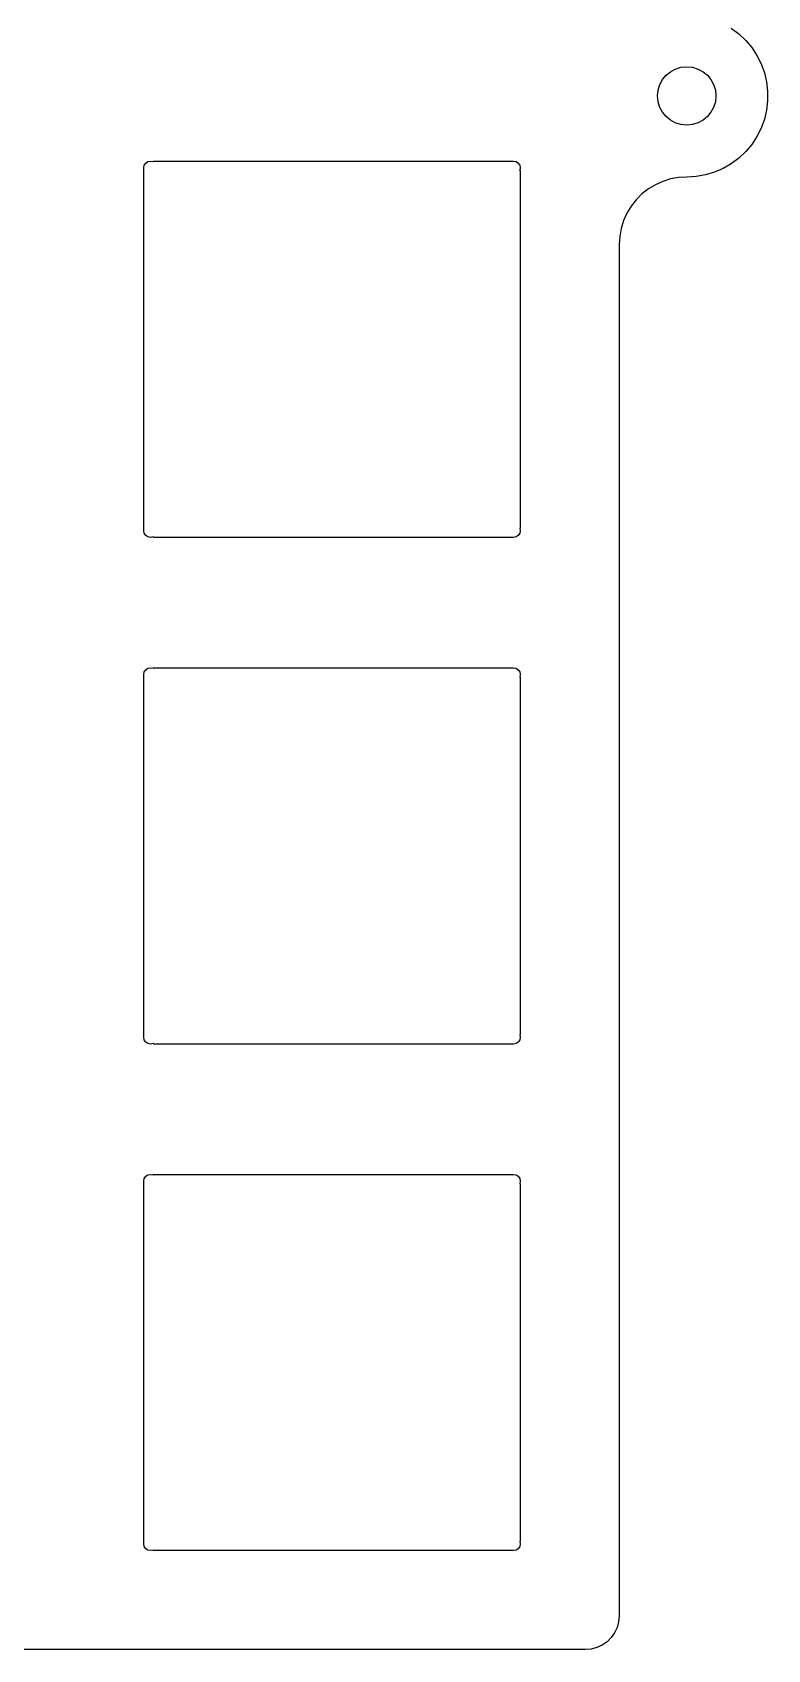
# Model space of a CAD drawing. Extents: x 229 to 416, y -167 to -34.
# Drawn here: x 388.8 to 416.4, y -161.6 to -100.8 of the extents above; entities that cross this region are included whole.
import ezdxf

# ---------------------------------------------------------------- set-up
doc = ezdxf.new("R2010")
doc.units = 0
doc.layers.add('Part__Feature1553', color=7, linetype='CONTINUOUS')

msp = doc.modelspace()

# ---------------------------------------------------------------- linework, layer by layer
at = {"layer": 'Part__Feature1553'}
for p, q in [((415.06, -100.641), (415.344, -100.853)), ((415.06, -100.641, 1.58), (415.344, -100.853, 1.58)), ((415.06, -100.641, 1.58), (415.344, -100.853, 1.58)), ((415.06, -100.641), (415.344, -100.853)), ((415.344, -100.853), (415.602, -101.096)), ((415.344, -100.853, 1.58), (415.602, -101.096, 1.58)), ((415.344, -100.853), (415.344, -100.853, 1.58)), ((415.344, -100.853), (415.344, -100.853, 1.58)), ((415.344, -100.853, 1.58), (415.602, -101.096, 1.58)), ((415.344, -100.853), (415.602, -101.096)), ((415.602, -101.096), (415.83, -101.367)), ((415.602, -101.096, 1.58), (415.83, -101.367, 1.58)), ((415.602, -101.096), (415.602, -101.096, 1.58)), ((415.602, -101.096), (415.602, -101.096, 1.58)), ((415.602, -101.096, 1.58), (415.83, -101.367, 1.58)), ((415.602, -101.096), (415.83, -101.367)), ((415.83, -101.367), (416.025, -101.663)), ((415.83, -101.367, 1.58), (416.025, -101.663, 1.58)), ((415.83, -101.367), (415.83, -101.367, 1.58)), ((415.83, -101.367), (415.83, -101.367, 1.58)), ((415.83, -101.367, 1.58), (416.025, -101.663, 1.58)), ((415.83, -101.367), (416.025, -101.663)), ((416.025, -101.663), (416.184, -101.98)), ((416.025, -101.663, 1.58), (416.184, -101.98, 1.58)), ((416.025, -101.663), (416.025, -101.663, 1.58)), ((416.025, -101.663), (416.025, -101.663, 1.58)), ((416.025, -101.663, 1.58), (416.184, -101.98, 1.58)), ((416.025, -101.663), (416.184, -101.98)), ((416.184, -101.98), (416.305, -102.313)), ((416.184, -101.98, 1.58), (416.305, -102.313, 1.58)), ((416.184, -101.98), (416.184, -101.98, 1.58)), ((416.184, -101.98), (416.184, -101.98, 1.58)), ((416.184, -101.98, 1.58), (416.305, -102.313, 1.58)), ((416.184, -101.98), (416.305, -102.313)), ((416.305, -102.313), (416.387, -102.658)), ((416.305, -102.313, 1.58), (416.387, -102.658, 1.58)), ((416.305, -102.313), (416.305, -102.313, 1.58)), ((416.305, -102.313), (416.305, -102.313, 1.58)), ((416.305, -102.313, 1.58), (416.387, -102.658, 1.58)), ((416.305, -102.313), (416.387, -102.658)), ((416.387, -102.658), (416.428, -103.01)), ((416.387, -102.658, 1.58), (416.428, -103.01, 1.58)), ((416.387, -102.658), (416.387, -102.658, 1.58)), ((416.387, -102.658), (416.387, -102.658, 1.58)), ((416.387, -102.658, 1.58), (416.428, -103.01, 1.58)), ((416.387, -102.658), (416.428, -103.01)), ((414.485, -103.188), (414.485, -103.188, 1.58)), ((414.485, -103.188), (414.485, -103.188, 1.58)), ((416.428, -103.365), (416.387, -103.717)), ((416.428, -103.365, 1.58), (416.387, -103.717, 1.58)), ((416.428, -103.365, 1.58), (416.387, -103.717, 1.58)), ((416.428, -103.365), (416.387, -103.717)), ((416.428, -103.01), (416.428, -103.365)), ((416.428, -103.01, 1.58), (416.428, -103.365, 1.58)), ((416.428, -103.01), (416.428, -103.01, 1.58)), ((416.428, -103.01), (416.428, -103.01, 1.58)), ((416.428, -103.01, 1.58), (416.428, -103.365, 1.58)), ((416.428, -103.01), (416.428, -103.365)), ((416.428, -103.365), (416.428, -103.365, 1.58)), ((416.428, -103.365), (416.428, -103.365, 1.58)), ((416.387, -103.717), (416.305, -104.062)), ((416.387, -103.717, 1.58), (416.305, -104.062, 1.58)), ((416.387, -103.717, 1.58), (416.305, -104.062, 1.58)), ((416.387, -103.717), (416.305, -104.062)), ((416.387, -103.717), (416.387, -103.717, 1.58)), ((416.387, -103.717), (416.387, -103.717, 1.58)), ((416.184, -104.395), (416.025, -104.712)), ((416.184, -104.395, 1.58), (416.025, -104.712, 1.58)), ((416.184, -104.395, 1.58), (416.025, -104.712, 1.58)), ((416.184, -104.395), (416.025, -104.712)), ((416.305, -104.062), (416.184, -104.395)), ((416.305, -104.062, 1.58), (416.184, -104.395, 1.58)), ((416.305, -104.062, 1.58), (416.184, -104.395, 1.58)), ((416.305, -104.062), (416.184, -104.395)), ((416.184, -104.395), (416.184, -104.395, 1.58)), ((416.184, -104.395), (416.184, -104.395, 1.58)), ((416.305, -104.062), (416.305, -104.062, 1.58)), ((416.305, -104.062), (416.305, -104.062, 1.58)), ((415.83, -105.008), (415.602, -105.279)), ((415.83, -105.008, 1.58), (415.602, -105.279, 1.58)), ((415.83, -105.008, 1.58), (415.602, -105.279, 1.58)), ((415.83, -105.008), (415.602, -105.279)), ((416.025, -104.712), (415.83, -105.008)), ((416.025, -104.712, 1.58), (415.83, -105.008, 1.58)), ((416.025, -104.712, 1.58), (415.83, -105.008, 1.58)), ((416.025, -104.712), (415.83, -105.008)), ((415.83, -105.008), (415.83, -105.008, 1.58)), ((415.83, -105.008), (415.83, -105.008, 1.58)), ((416.025, -104.712), (416.025, -104.712, 1.58)), ((416.025, -104.712), (416.025, -104.712, 1.58)), ((392.975, -105.891), (392.994, -105.794)), ((392.975, -105.891, 1.58), (392.994, -105.794, 1.58)), ((392.975, -105.891, 1.58), (392.994, -105.794, 1.58)), ((392.975, -105.891), (392.994, -105.794)), ((392.994, -105.794), (393.049, -105.712)), ((392.994, -105.794, 1.58), (393.049, -105.712, 1.58)), ((392.994, -105.794, 1.58), (393.049, -105.712, 1.58)), ((392.994, -105.794), (393.049, -105.712)), ((392.994, -105.794), (392.994, -105.794, 1.58)), ((392.994, -105.794), (392.994, -105.794, 1.58)), ((393.049, -105.712), (393.132, -105.657)), ((393.049, -105.712, 1.58), (393.132, -105.657, 1.58)), ((393.049, -105.712, 1.58), (393.132, -105.657, 1.58)), ((393.049, -105.712), (393.132, -105.657)), ((393.049, -105.712), (393.049, -105.712, 1.58)), ((393.049, -105.712), (393.049, -105.712, 1.58)), ((393.132, -105.657), (393.229, -105.637)), ((393.132, -105.657, 1.58), (393.229, -105.637, 1.58)), ((393.132, -105.657, 1.58), (393.229, -105.637, 1.58)), ((393.132, -105.657), (393.229, -105.637)), ((393.132, -105.657), (393.132, -105.657, 1.58)), ((393.132, -105.657), (393.132, -105.657, 1.58)), ((393.229, -105.638), (393.326, -105.657)), ((393.229, -105.638, 1.58), (393.331, -105.658, 1.58)), ((393.229, -105.638), (393.229, -105.638, 1.58)), ((393.229, -105.638), (393.229, -105.638, 1.58)), ((393.229, -105.638, 1.58), (393.331, -105.658, 1.58)), ((393.229, -105.638), (393.326, -105.657)), ((393.326, -105.638), (406.774, -105.638)), ((393.326, -105.638), (406.774, -105.638)), ((393.326, -105.657), (393.326, -105.657, 1.58)), ((393.326, -105.657), (393.326, -105.657, 1.58)), ((393.33, -105.638, 1.58), (406.774, -105.638, 1.58)), ((393.33, -105.638, 1.58), (406.774, -105.638, 1.58)), ((406.774, -105.638), (406.871, -105.638)), ((406.774, -105.638, 1.58), (406.871, -105.638, 1.58)), ((406.774, -105.638), (406.871, -105.638)), ((406.774, -105.638, 1.58), (406.871, -105.638, 1.58)), ((406.774, -105.657), (406.774, -105.657, 1.58)), ((406.774, -105.657), (406.774, -105.657, 1.58)), ((406.871, -105.638), (406.968, -105.657)), ((406.871, -105.638, 1.58), (406.968, -105.657, 1.58)), ((406.871, -105.638), (406.871, -105.638, 1.58)), ((406.871, -105.638), (406.871, -105.638, 1.58)), ((406.871, -105.638, 1.58), (406.968, -105.657, 1.58)), ((406.871, -105.638), (406.968, -105.657)), ((406.968, -105.657), (407.051, -105.712)), ((406.968, -105.657, 1.58), (407.051, -105.712, 1.58)), ((406.968, -105.657), (406.968, -105.657, 1.58)), ((406.968, -105.657), (406.968, -105.657, 1.58)), ((406.968, -105.657, 1.58), (407.051, -105.712, 1.58)), ((406.968, -105.657), (407.051, -105.712)), ((407.051, -105.712), (407.106, -105.794)), ((407.051, -105.712, 1.58), (407.106, -105.794, 1.58)), ((407.051, -105.712), (407.051, -105.712, 1.58)), ((407.051, -105.712), (407.051, -105.712, 1.58)), ((407.051, -105.712, 1.58), (407.106, -105.794, 1.58)), ((407.051, -105.712), (407.106, -105.794)), ((407.106, -105.794), (407.125, -105.891)), ((407.106, -105.794, 1.58), (407.125, -105.891, 1.58)), ((407.106, -105.794), (407.106, -105.794, 1.58)), ((407.106, -105.794), (407.106, -105.794, 1.58)), ((407.106, -105.794, 1.58), (407.125, -105.891, 1.58)), ((407.106, -105.794), (407.125, -105.891)), ((415.06, -105.734), (414.753, -105.911)), ((415.06, -105.734, 1.58), (414.753, -105.911, 1.58)), ((415.06, -105.734, 1.58), (414.753, -105.911, 1.58)), ((415.06, -105.734), (414.753, -105.911)), ((415.344, -105.522), (415.06, -105.734)), ((415.344, -105.522, 1.58), (415.06, -105.734, 1.58)), ((415.344, -105.522, 1.58), (415.06, -105.734, 1.58)), ((415.344, -105.522), (415.06, -105.734)), ((415.06, -105.734), (415.06, -105.734, 1.58)), ((415.06, -105.734), (415.06, -105.734, 1.58)), ((415.602, -105.279), (415.344, -105.522)), ((415.602, -105.279, 1.58), (415.344, -105.522, 1.58)), ((415.602, -105.279, 1.58), (415.344, -105.522, 1.58)), ((415.602, -105.279), (415.344, -105.522)), ((415.344, -105.522), (415.344, -105.522, 1.58)), ((415.344, -105.522), (415.344, -105.522, 1.58)), ((415.602, -105.279), (415.602, -105.279, 1.58)), ((415.602, -105.279), (415.602, -105.279, 1.58)), ((392.975, -105.989), (392.975, -105.891)), ((392.975, -105.989, 1.58), (392.975, -105.891, 1.58)), ((392.975, -105.989), (392.975, -105.891)), ((392.975, -105.989, 1.58), (392.975, -105.891, 1.58)), ((392.975, -105.891), (392.975, -105.891, 1.58)), ((392.975, -105.891), (392.975, -105.891, 1.58)), ((392.975, -119.436), (392.975, -105.989)), ((392.975, -119.432, 1.58), (392.975, -105.989, 1.58)), ((392.975, -119.436), (392.975, -105.989)), ((392.975, -119.432, 1.58), (392.975, -105.989, 1.58)), ((392.994, -105.989), (392.994, -105.989, 1.58)), ((392.994, -105.989), (392.994, -105.989, 1.58)), ((407.125, -105.891, 1.58), (407.105, -105.993, 1.58)), ((407.125, -105.891, 1.58), (407.105, -105.993, 1.58)), ((407.125, -105.891), (407.106, -105.989)), ((407.125, -105.891), (407.106, -105.989)), ((407.106, -105.989), (407.106, -105.989, 1.58)), ((407.106, -105.989), (407.106, -105.989, 1.58)), ((407.125, -105.891), (407.125, -105.891, 1.58)), ((407.125, -105.891), (407.125, -105.891, 1.58)), ((407.125, -105.989), (407.125, -119.436)), ((407.125, -105.989), (407.125, -119.436)), ((407.125, -105.993, 1.58), (407.125, -119.436, 1.58)), ((407.125, -105.993, 1.58), (407.125, -119.436, 1.58)), ((412.485, -106.4), (412.206, -106.526)), ((412.485, -106.4, 1.58), (412.206, -106.526, 1.58)), ((412.485, -106.4, 1.58), (412.206, -106.526, 1.58)), ((412.485, -106.4), (412.206, -106.526)), ((412.778, -106.309), (412.485, -106.4)), ((412.778, -106.309, 1.58), (412.485, -106.4, 1.58)), ((412.778, -106.309, 1.58), (412.485, -106.4, 1.58)), ((412.778, -106.309), (412.485, -106.4)), ((412.485, -106.4), (412.485, -106.4, 1.58)), ((412.485, -106.4), (412.485, -106.4, 1.58)), ((413.079, -106.254), (412.778, -106.309)), ((413.079, -106.254, 1.58), (412.778, -106.309, 1.58)), ((413.079, -106.254, 1.58), (412.778, -106.309, 1.58)), ((413.079, -106.254), (412.778, -106.309)), ((412.778, -106.309), (412.778, -106.309, 1.58)), ((412.778, -106.309), (412.778, -106.309, 1.58)), ((413.385, -106.236), (413.079, -106.254)), ((413.385, -106.236, 1.58), (413.079, -106.254, 1.58)), ((413.385, -106.236, 1.58), (413.079, -106.254, 1.58)), ((413.385, -106.236), (413.079, -106.254)), ((413.079, -106.254), (413.079, -106.254, 1.58)), ((413.079, -106.254), (413.079, -106.254, 1.58)), ((413.739, -106.215), (413.385, -106.236)), ((413.739, -106.215, 1.58), (413.385, -106.236, 1.58)), ((413.739, -106.215, 1.58), (413.385, -106.236, 1.58)), ((413.739, -106.215), (413.385, -106.236)), ((413.385, -106.236), (413.385, -106.236, 1.58)), ((413.385, -106.236), (413.385, -106.236, 1.58)), ((414.088, -106.153), (413.739, -106.215)), ((414.088, -106.153, 1.58), (413.739, -106.215, 1.58)), ((414.088, -106.153, 1.58), (413.739, -106.215, 1.58)), ((414.088, -106.153), (413.739, -106.215)), ((413.739, -106.215), (413.739, -106.215, 1.58)), ((413.739, -106.215), (413.739, -106.215, 1.58)), ((414.427, -106.052), (414.088, -106.153)), ((414.427, -106.052, 1.58), (414.088, -106.153, 1.58)), ((414.427, -106.052, 1.58), (414.088, -106.153, 1.58)), ((414.427, -106.052), (414.088, -106.153)), ((414.088, -106.153), (414.088, -106.153, 1.58)), ((414.088, -106.153), (414.088, -106.153, 1.58)), ((414.753, -105.911), (414.427, -106.052)), ((414.753, -105.911, 1.58), (414.427, -106.052, 1.58)), ((414.753, -105.911, 1.58), (414.427, -106.052, 1.58)), ((414.753, -105.911), (414.427, -106.052)), ((414.427, -106.052), (414.427, -106.052, 1.58)), ((414.427, -106.052), (414.427, -106.052, 1.58)), ((414.753, -105.911), (414.753, -105.911, 1.58)), ((414.753, -105.911), (414.753, -105.911, 1.58)), ((411.702, -106.874), (411.486, -107.09)), ((411.702, -106.874, 1.58), (411.486, -107.09, 1.58)), ((411.702, -106.874, 1.58), (411.486, -107.09, 1.58)), ((411.702, -106.874), (411.486, -107.09)), ((411.944, -106.685), (411.702, -106.874)), ((411.944, -106.685, 1.58), (411.702, -106.874, 1.58)), ((411.944, -106.685, 1.58), (411.702, -106.874, 1.58)), ((411.944, -106.685), (411.702, -106.874)), ((411.702, -106.874), (411.702, -106.874, 1.58)), ((411.702, -106.874), (411.702, -106.874, 1.58)), ((412.206, -106.526), (411.944, -106.685)), ((412.206, -106.526, 1.58), (411.944, -106.685, 1.58)), ((412.206, -106.526, 1.58), (411.944, -106.685, 1.58)), ((412.206, -106.526), (411.944, -106.685)), ((411.944, -106.685), (411.944, -106.685, 1.58)), ((411.944, -106.685), (411.944, -106.685, 1.58)), ((412.206, -106.526), (412.206, -106.526, 1.58)), ((412.206, -106.526), (412.206, -106.526, 1.58)), ((411.138, -107.594), (411.012, -107.873)), ((411.138, -107.594, 1.58), (411.012, -107.873, 1.58)), ((411.138, -107.594, 1.58), (411.012, -107.873, 1.58)), ((411.138, -107.594), (411.012, -107.873)), ((411.297, -107.332), (411.138, -107.594)), ((411.297, -107.332, 1.58), (411.138, -107.594, 1.58)), ((411.297, -107.332, 1.58), (411.138, -107.594, 1.58)), ((411.297, -107.332), (411.138, -107.594)), ((411.138, -107.594), (411.138, -107.594, 1.58)), ((411.138, -107.594), (411.138, -107.594, 1.58)), ((411.486, -107.09), (411.297, -107.332)), ((411.486, -107.09, 1.58), (411.297, -107.332, 1.58)), ((411.486, -107.09, 1.58), (411.297, -107.332, 1.58)), ((411.486, -107.09), (411.297, -107.332)), ((411.297, -107.332), (411.297, -107.332, 1.58)), ((411.297, -107.332), (411.297, -107.332, 1.58)), ((411.486, -107.09), (411.486, -107.09, 1.58)), ((411.486, -107.09), (411.486, -107.09, 1.58)), ((410.921, -108.166), (410.866, -108.467)), ((410.921, -108.166, 1.58), (410.866, -108.467, 1.58)), ((410.921, -108.166, 1.58), (410.866, -108.467, 1.58)), ((410.921, -108.166), (410.866, -108.467)), ((411.012, -107.873), (410.921, -108.166)), ((411.012, -107.873, 1.58), (410.921, -108.166, 1.58)), ((411.012, -107.873, 1.58), (410.921, -108.166, 1.58)), ((411.012, -107.873), (410.921, -108.166)), ((410.921, -108.166), (410.921, -108.166, 1.58)), ((410.921, -108.166), (410.921, -108.166, 1.58)), ((411.012, -107.873), (411.012, -107.873, 1.58)), ((411.012, -107.873), (411.012, -107.873, 1.58)), ((410.866, -108.467), (410.845, -108.773)), ((410.866, -108.467, 1.58), (410.845, -108.773, 1.58)), ((410.866, -108.467, 1.58), (410.845, -108.773, 1.58)), ((410.866, -108.467), (410.845, -108.773)), ((410.845, -108.773), (410.845, -160.338)), ((410.845, -108.773, 1.58), (410.845, -160.338, 1.58)), ((410.845, -108.773), (410.845, -108.773, 1.58)), ((410.845, -108.773), (410.845, -108.773, 1.58)), ((410.845, -108.773, 1.58), (410.845, -160.338, 1.58)), ((410.845, -108.773), (410.845, -160.338)), ((410.866, -108.467), (410.866, -108.467, 1.58)), ((410.866, -108.467), (410.866, -108.467, 1.58)), ((392.975, -119.534, 1.58), (392.975, -119.432, 1.58)), ((392.975, -119.534, 1.58), (392.975, -119.432, 1.58)), ((392.975, -119.534), (392.975, -119.436)), ((392.975, -119.534), (392.975, -119.436)), ((392.994, -119.631), (392.975, -119.533)), ((392.994, -119.631, 1.58), (392.975, -119.533, 1.58)), ((392.994, -119.631, 1.58), (392.975, -119.533, 1.58)), ((392.994, -119.631), (392.975, -119.533)), ((392.975, -119.534), (392.975, -119.534, 1.58)), ((392.975, -119.534), (392.975, -119.534, 1.58)), ((392.994, -119.436), (392.994, -119.436, 1.58)), ((392.994, -119.436), (392.994, -119.436, 1.58)), ((393.049, -119.713), (392.994, -119.631)), ((393.049, -119.713, 1.58), (392.994, -119.631, 1.58)), ((393.049, -119.713, 1.58), (392.994, -119.631, 1.58)), ((392.994, -119.631), (392.994, -119.631, 1.58)), ((393.049, -119.713), (392.994, -119.631)), ((392.994, -119.631), (392.994, -119.631, 1.58)), ((393.132, -119.768), (393.049, -119.713)), ((393.132, -119.768, 1.58), (393.049, -119.713, 1.58)), ((393.132, -119.768, 1.58), (393.049, -119.713, 1.58)), ((393.049, -119.713), (393.049, -119.713, 1.58)), ((393.132, -119.768), (393.049, -119.713)), ((393.049, -119.713), (393.049, -119.713, 1.58)), ((393.229, -119.787), (393.132, -119.768)), ((393.229, -119.787, 1.58), (393.132, -119.768, 1.58)), ((393.229, -119.787, 1.58), (393.132, -119.768, 1.58)), ((393.132, -119.768), (393.132, -119.768, 1.58)), ((393.229, -119.787), (393.132, -119.768)), ((393.132, -119.768), (393.132, -119.768, 1.58)), ((393.326, -119.768), (393.229, -119.788)), ((393.326, -119.768, 1.58), (393.229, -119.788, 1.58)), ((393.326, -119.768, 1.58), (393.229, -119.788, 1.58)), ((393.326, -119.768), (393.229, -119.788)), ((393.229, -119.787), (393.229, -119.787, 1.58)), ((393.229, -119.787), (393.229, -119.787, 1.58)), ((393.326, -119.768), (393.326, -119.768, 1.58)), ((393.326, -119.768), (393.326, -119.768, 1.58)), ((406.774, -119.787), (393.326, -119.787)), ((406.77, -119.787, 1.58), (393.326, -119.787, 1.58)), ((406.774, -119.787), (393.326, -119.787)), ((406.77, -119.787, 1.58), (393.326, -119.787, 1.58)), ((406.871, -119.787, 1.58), (406.77, -119.787, 1.58)), ((406.871, -119.787, 1.58), (406.77, -119.787, 1.58)), ((406.774, -119.768), (406.774, -119.768, 1.58)), ((406.774, -119.768), (406.774, -119.768, 1.58)), ((406.871, -119.787), (406.774, -119.787)), ((406.871, -119.787), (406.774, -119.787)), ((406.968, -119.768), (406.871, -119.788)), ((406.968, -119.768, 1.58), (406.871, -119.788, 1.58)), ((406.968, -119.768, 1.58), (406.871, -119.788, 1.58)), ((406.968, -119.768), (406.871, -119.788)), ((406.871, -119.787), (406.871, -119.787, 1.58)), ((406.871, -119.787), (406.871, -119.787, 1.58)), ((407.051, -119.713), (406.968, -119.768)), ((407.051, -119.713, 1.58), (406.968, -119.768, 1.58)), ((407.051, -119.713, 1.58), (406.968, -119.768, 1.58)), ((407.051, -119.713), (406.968, -119.768)), ((406.968, -119.768), (406.968, -119.768, 1.58)), ((406.968, -119.768), (406.968, -119.768, 1.58)), ((407.106, -119.631), (407.051, -119.713)), ((407.106, -119.631, 1.58), (407.051, -119.713, 1.58)), ((407.106, -119.631, 1.58), (407.051, -119.713, 1.58)), ((407.106, -119.631), (407.051, -119.713)), ((407.051, -119.713), (407.051, -119.713, 1.58)), ((407.051, -119.713), (407.051, -119.713, 1.58)), ((407.106, -119.436), (407.125, -119.534)), ((407.106, -119.436, 1.58), (407.125, -119.534, 1.58)), ((407.106, -119.436), (407.106, -119.436, 1.58)), ((407.106, -119.436), (407.106, -119.436, 1.58)), ((407.106, -119.436, 1.58), (407.125, -119.534, 1.58)), ((407.106, -119.436), (407.125, -119.534)), ((407.125, -119.534), (407.106, -119.631)), ((407.125, -119.534, 1.58), (407.106, -119.631, 1.58)), ((407.125, -119.534, 1.58), (407.106, -119.631, 1.58)), ((407.125, -119.534), (407.106, -119.631)), ((407.106, -119.631), (407.106, -119.631, 1.58)), ((407.106, -119.631), (407.106, -119.631, 1.58)), ((407.125, -119.534), (407.125, -119.534, 1.58)), ((407.125, -119.534), (407.125, -119.534, 1.58)), ((392.975, -124.942), (392.994, -124.844)), ((392.975, -124.942, 1.58), (392.994, -124.844, 1.58)), ((392.975, -124.942, 1.58), (392.994, -124.844, 1.58)), ((392.975, -124.942), (392.994, -124.844)), ((392.975, -125.039), (392.975, -124.942)), ((392.975, -125.039, 1.58), (392.975, -124.942, 1.58)), ((392.975, -125.039), (392.975, -124.942)), ((392.975, -125.039, 1.58), (392.975, -124.942, 1.58)), ((392.975, -124.942), (392.975, -124.942, 1.58)), ((392.975, -124.942), (392.975, -124.942, 1.58)), ((392.975, -138.486), (392.975, -125.039)), ((392.975, -138.486, 1.58), (392.975, -125.039, 1.58)), ((392.975, -138.486), (392.975, -125.039)), ((392.975, -138.486, 1.58), (392.975, -125.039, 1.58)), ((392.994, -124.844), (393.049, -124.762)), ((392.994, -124.844, 1.58), (393.049, -124.762, 1.58)), ((392.994, -124.844, 1.58), (393.049, -124.762, 1.58)), ((392.994, -124.844), (393.049, -124.762)), ((392.994, -124.844), (392.994, -124.844, 1.58)), ((392.994, -124.844), (392.994, -124.844, 1.58)), ((392.994, -125.039), (392.994, -125.039, 1.58)), ((392.994, -125.039), (392.994, -125.039, 1.58)), ((393.049, -124.762), (393.132, -124.707)), ((393.049, -124.762, 1.58), (393.132, -124.707, 1.58)), ((393.049, -124.762, 1.58), (393.132, -124.707, 1.58)), ((393.049, -124.762), (393.132, -124.707)), ((393.049, -124.762), (393.049, -124.762, 1.58)), ((393.049, -124.762), (393.049, -124.762, 1.58)), ((393.132, -124.707), (393.229, -124.687)), ((393.132, -124.707, 1.58), (393.229, -124.687, 1.58)), ((393.132, -124.707, 1.58), (393.229, -124.687, 1.58)), ((393.132, -124.707), (393.229, -124.687)), ((393.132, -124.707), (393.132, -124.707, 1.58)), ((393.132, -124.707), (393.132, -124.707, 1.58)), ((393.229, -124.688), (393.326, -124.707)), ((393.229, -124.688, 1.58), (393.326, -124.707, 1.58)), ((393.229, -124.688), (393.229, -124.688, 1.58)), ((393.229, -124.688), (393.229, -124.688, 1.58)), ((393.229, -124.688, 1.58), (393.326, -124.707, 1.58)), ((393.229, -124.688), (393.326, -124.707)), ((393.326, -124.688), (406.774, -124.688)), ((393.326, -124.688, 1.58), (406.774, -124.688, 1.58)), ((393.326, -124.688), (406.774, -124.688)), ((393.326, -124.688, 1.58), (406.774, -124.688, 1.58)), ((393.326, -124.707), (393.326, -124.707, 1.58)), ((393.326, -124.707), (393.326, -124.707, 1.58)), ((406.774, -124.688), (406.871, -124.688)), ((406.774, -124.688, 1.58), (406.871, -124.688, 1.58)), ((406.774, -124.688), (406.871, -124.688)), ((406.774, -124.688, 1.58), (406.871, -124.688, 1.58)), ((406.774, -124.707), (406.774, -124.707, 1.58)), ((406.774, -124.707), (406.774, -124.707, 1.58)), ((406.871, -124.688), (406.968, -124.707)), ((406.871, -124.688, 1.58), (406.968, -124.707, 1.58)), ((406.871, -124.688), (406.871, -124.688, 1.58)), ((406.871, -124.688), (406.871, -124.688, 1.58)), ((406.871, -124.688, 1.58), (406.968, -124.707, 1.58)), ((406.871, -124.688), (406.968, -124.707)), ((406.968, -124.707), (407.051, -124.762)), ((406.968, -124.707, 1.58), (407.051, -124.762, 1.58)), ((406.968, -124.707), (406.968, -124.707, 1.58)), ((406.968, -124.707), (406.968, -124.707, 1.58)), ((406.968, -124.707, 1.58), (407.051, -124.762, 1.58)), ((406.968, -124.707), (407.051, -124.762)), ((407.051, -124.762), (407.106, -124.844)), ((407.051, -124.762, 1.58), (407.106, -124.844, 1.58)), ((407.051, -124.762), (407.051, -124.762, 1.58)), ((407.051, -124.762), (407.051, -124.762, 1.58)), ((407.051, -124.762, 1.58), (407.106, -124.844, 1.58)), ((407.051, -124.762), (407.106, -124.844)), ((407.106, -124.844), (407.125, -124.942)), ((407.106, -124.844, 1.58), (407.125, -124.942, 1.58)), ((407.106, -124.844), (407.106, -124.844, 1.58)), ((407.106, -124.844), (407.106, -124.844, 1.58)), ((407.106, -124.844, 1.58), (407.125, -124.942, 1.58)), ((407.106, -124.844), (407.125, -124.942)), ((407.125, -124.942), (407.106, -125.039)), ((407.125, -124.942, 1.58), (407.106, -125.039, 1.58)), ((407.125, -124.942, 1.58), (407.106, -125.039, 1.58)), ((407.125, -124.942), (407.106, -125.039)), ((407.106, -125.039), (407.106, -125.039, 1.58)), ((407.106, -125.039), (407.106, -125.039, 1.58)), ((407.125, -124.942), (407.125, -124.942, 1.58)), ((407.125, -124.942), (407.125, -124.942, 1.58)), ((407.125, -125.039), (407.125, -138.486)), ((407.125, -125.039, 1.58), (407.125, -138.486, 1.58)), ((407.125, -125.039), (407.125, -138.486)), ((407.125, -125.039, 1.58), (407.125, -138.486, 1.58)), ((392.975, -138.583), (392.975, -138.486)), ((392.975, -138.583, 1.58), (392.975, -138.486, 1.58)), ((392.975, -138.583), (392.975, -138.486)), ((392.975, -138.583, 1.58), (392.975, -138.486, 1.58)), ((392.994, -138.681), (392.975, -138.583)), ((392.994, -138.681, 1.58), (392.975, -138.583, 1.58)), ((392.994, -138.681, 1.58), (392.975, -138.583, 1.58)), ((392.975, -138.583), (392.975, -138.583, 1.58)), ((392.994, -138.681), (392.975, -138.583)), ((392.975, -138.583), (392.975, -138.583, 1.58)), ((392.994, -138.486), (392.994, -138.486, 1.58)), ((392.994, -138.486), (392.994, -138.486, 1.58)), ((407.106, -138.486), (407.125, -138.583)), ((407.106, -138.486, 1.58), (407.125, -138.583, 1.58)), ((407.106, -138.486), (407.106, -138.486, 1.58)), ((407.106, -138.486), (407.106, -138.486, 1.58)), ((407.106, -138.486, 1.58), (407.125, -138.583, 1.58)), ((407.106, -138.486), (407.125, -138.583)), ((407.125, -138.583), (407.106, -138.681)), ((407.125, -138.583, 1.58), (407.106, -138.681, 1.58)), ((407.125, -138.583, 1.58), (407.106, -138.681, 1.58)), ((407.125, -138.583), (407.106, -138.681)), ((407.125, -138.583), (407.125, -138.583, 1.58)), ((407.125, -138.583), (407.125, -138.583, 1.58)), ((393.049, -138.763), (392.994, -138.681)), ((393.049, -138.763, 1.58), (392.994, -138.681, 1.58)), ((393.049, -138.763, 1.58), (392.994, -138.681, 1.58)), ((392.994, -138.681), (392.994, -138.681, 1.58)), ((393.049, -138.763), (392.994, -138.681)), ((392.994, -138.681), (392.994, -138.681, 1.58)), ((393.132, -138.818), (393.049, -138.763)), ((393.132, -138.818, 1.58), (393.049, -138.763, 1.58)), ((393.132, -138.818, 1.58), (393.049, -138.763, 1.58)), ((393.049, -138.763), (393.049, -138.763, 1.58)), ((393.132, -138.818), (393.049, -138.763)), ((393.049, -138.763), (393.049, -138.763, 1.58)), ((393.229, -138.838), (393.132, -138.818)), ((393.229, -138.838, 1.58), (393.132, -138.818, 1.58)), ((393.229, -138.838, 1.58), (393.132, -138.818, 1.58)), ((393.132, -138.818), (393.132, -138.818, 1.58)), ((393.229, -138.838), (393.132, -138.818)), ((393.132, -138.818), (393.132, -138.818, 1.58)), ((393.326, -138.818), (393.229, -138.838)), ((393.326, -138.818, 1.58), (393.229, -138.838, 1.58)), ((393.326, -138.818, 1.58), (393.229, -138.838, 1.58)), ((393.326, -138.818), (393.229, -138.838)), ((393.229, -138.838), (393.229, -138.838, 1.58)), ((393.229, -138.838), (393.229, -138.838, 1.58)), ((393.326, -138.818), (393.326, -138.818, 1.58)), ((393.326, -138.818), (393.326, -138.818, 1.58)), ((406.774, -138.838), (393.326, -138.838)), ((406.774, -138.838, 1.58), (393.326, -138.838, 1.58)), ((406.774, -138.838), (393.326, -138.838)), ((406.774, -138.838, 1.58), (393.326, -138.838, 1.58)), ((406.774, -138.818), (406.774, -138.818, 1.58)), ((406.774, -138.818), (406.774, -138.818, 1.58)), ((406.871, -138.838), (406.774, -138.838)), ((406.871, -138.838, 1.58), (406.774, -138.838, 1.58)), ((406.871, -138.838), (406.774, -138.838)), ((406.871, -138.838, 1.58), (406.774, -138.838, 1.58)), ((406.968, -138.818), (406.871, -138.838)), ((406.968, -138.818, 1.58), (406.871, -138.838, 1.58)), ((406.968, -138.818, 1.58), (406.871, -138.838, 1.58)), ((406.968, -138.818), (406.871, -138.838)), ((406.871, -138.838), (406.871, -138.838, 1.58)), ((406.871, -138.838), (406.871, -138.838, 1.58)), ((407.051, -138.763), (406.968, -138.818)), ((407.051, -138.763, 1.58), (406.968, -138.818, 1.58)), ((407.051, -138.763, 1.58), (406.968, -138.818, 1.58)), ((407.051, -138.763), (406.968, -138.818)), ((406.968, -138.818), (406.968, -138.818, 1.58)), ((406.968, -138.818), (406.968, -138.818, 1.58)), ((407.106, -138.681), (407.051, -138.763)), ((407.106, -138.681, 1.58), (407.051, -138.763, 1.58)), ((407.106, -138.681, 1.58), (407.051, -138.763, 1.58)), ((407.106, -138.681), (407.051, -138.763)), ((407.051, -138.763), (407.051, -138.763, 1.58)), ((407.051, -138.763), (407.051, -138.763, 1.58)), ((407.106, -138.681), (407.106, -138.681, 1.58)), ((407.106, -138.681), (407.106, -138.681, 1.58)), ((392.975, -143.992), (392.994, -143.894)), ((392.975, -143.992, 1.58), (392.994, -143.894, 1.58)), ((392.975, -143.992, 1.58), (392.994, -143.894, 1.58)), ((392.975, -143.992), (392.994, -143.894)), ((392.975, -144.089), (392.975, -143.992)), ((392.975, -144.089, 1.58), (392.975, -143.992, 1.58)), ((392.975, -144.089), (392.975, -143.992)), ((392.975, -144.089, 1.58), (392.975, -143.992, 1.58)), ((392.975, -143.992), (392.975, -143.992, 1.58)), ((392.975, -143.992), (392.975, -143.992, 1.58)), ((392.975, -157.536), (392.975, -144.089)), ((392.975, -157.536, 1.58), (392.975, -144.089, 1.58)), ((392.975, -157.536), (392.975, -144.089)), ((392.975, -157.536, 1.58), (392.975, -144.089, 1.58)), ((392.994, -143.894), (393.049, -143.812)), ((392.994, -143.894, 1.58), (393.049, -143.812, 1.58)), ((392.994, -143.894, 1.58), (393.049, -143.812, 1.58)), ((392.994, -143.894), (393.049, -143.812)), ((392.994, -143.894), (392.994, -143.894, 1.58)), ((392.994, -143.894), (392.994, -143.894, 1.58)), ((392.994, -144.089), (392.994, -144.089, 1.58)), ((392.994, -144.089), (392.994, -144.089, 1.58)), ((393.049, -143.812), (393.132, -143.757)), ((393.049, -143.812, 1.58), (393.132, -143.757, 1.58)), ((393.049, -143.812, 1.58), (393.132, -143.757, 1.58)), ((393.049, -143.812), (393.132, -143.757)), ((393.049, -143.812), (393.049, -143.812, 1.58)), ((393.049, -143.812), (393.049, -143.812, 1.58)), ((393.132, -143.757), (393.229, -143.737)), ((393.132, -143.757, 1.58), (393.229, -143.737, 1.58)), ((393.132, -143.757, 1.58), (393.229, -143.737, 1.58)), ((393.132, -143.757), (393.229, -143.737)), ((393.132, -143.757), (393.132, -143.757, 1.58)), ((393.132, -143.757), (393.132, -143.757, 1.58)), ((393.229, -143.738), (393.326, -143.757)), ((393.229, -143.738, 1.58), (393.331, -143.758, 1.58)), ((393.229, -143.738), (393.229, -143.738, 1.58)), ((393.229, -143.738), (393.229, -143.738, 1.58)), ((393.229, -143.738, 1.58), (393.331, -143.758, 1.58)), ((393.229, -143.738), (393.326, -143.757)), ((393.326, -143.738), (406.774, -143.738)), ((393.326, -143.738), (406.774, -143.738)), ((393.326, -143.757), (393.326, -143.757, 1.58)), ((393.326, -143.757), (393.326, -143.757, 1.58)), ((393.33, -143.738, 1.58), (406.774, -143.738, 1.58)), ((393.33, -143.738, 1.58), (406.774, -143.738, 1.58)), ((406.774, -143.738), (406.871, -143.738)), ((406.774, -143.738, 1.58), (406.871, -143.738, 1.58)), ((406.774, -143.738), (406.871, -143.738)), ((406.774, -143.738, 1.58), (406.871, -143.738, 1.58)), ((406.774, -143.757), (406.774, -143.757, 1.58)), ((406.774, -143.757), (406.774, -143.757, 1.58)), ((406.871, -143.738), (406.968, -143.757)), ((406.871, -143.738, 1.58), (406.968, -143.757, 1.58)), ((406.871, -143.738), (406.871, -143.738, 1.58)), ((406.871, -143.738), (406.871, -143.738, 1.58)), ((406.871, -143.738, 1.58), (406.968, -143.757, 1.58)), ((406.871, -143.738), (406.968, -143.757)), ((406.968, -143.757), (407.051, -143.812)), ((406.968, -143.757, 1.58), (407.051, -143.812, 1.58)), ((406.968, -143.757), (406.968, -143.757, 1.58)), ((406.968, -143.757), (406.968, -143.757, 1.58)), ((406.968, -143.757, 1.58), (407.051, -143.812, 1.58)), ((406.968, -143.757), (407.051, -143.812)), ((407.051, -143.812), (407.106, -143.894)), ((407.051, -143.812, 1.58), (407.106, -143.894, 1.58)), ((407.051, -143.812), (407.051, -143.812, 1.58)), ((407.051, -143.812), (407.051, -143.812, 1.58)), ((407.051, -143.812, 1.58), (407.106, -143.894, 1.58)), ((407.051, -143.812), (407.106, -143.894)), ((407.106, -143.894), (407.125, -143.992)), ((407.106, -143.894, 1.58), (407.125, -143.992, 1.58)), ((407.106, -143.894), (407.106, -143.894, 1.58)), ((407.106, -143.894), (407.106, -143.894, 1.58)), ((407.106, -143.894, 1.58), (407.125, -143.992, 1.58)), ((407.106, -143.894), (407.125, -143.992)), ((407.125, -143.992), (407.106, -144.089)), ((407.125, -143.992, 1.58), (407.106, -144.089, 1.58)), ((407.125, -143.992, 1.58), (407.106, -144.089, 1.58)), ((407.125, -143.992), (407.106, -144.089)), ((407.106, -144.089), (407.106, -144.089, 1.58)), ((407.106, -144.089), (407.106, -144.089, 1.58)), ((407.125, -143.992), (407.125, -143.992, 1.58)), ((407.125, -143.992), (407.125, -143.992, 1.58)), ((407.125, -144.089), (407.125, -157.536)), ((407.125, -144.089, 1.58), (407.125, -157.536, 1.58)), ((407.125, -144.089), (407.125, -157.536)), ((407.125, -144.089, 1.58), (407.125, -157.536, 1.58)), ((392.975, -157.633), (392.975, -157.536)), ((392.975, -157.633, 1.58), (392.975, -157.536, 1.58)), ((392.975, -157.633), (392.975, -157.536)), ((392.975, -157.633, 1.58), (392.975, -157.536, 1.58)), ((392.994, -157.731), (392.975, -157.633)), ((392.994, -157.731, 1.58), (392.975, -157.633, 1.58)), ((392.994, -157.731, 1.58), (392.975, -157.633, 1.58)), ((392.975, -157.633), (392.975, -157.633, 1.58)), ((392.994, -157.731), (392.975, -157.633)), ((392.975, -157.633), (392.975, -157.633, 1.58)), ((392.994, -157.536), (392.994, -157.536, 1.58)), ((392.994, -157.536), (392.994, -157.536, 1.58)), ((393.049, -157.813), (392.994, -157.731)), ((393.049, -157.813, 1.58), (392.994, -157.731, 1.58)), ((393.049, -157.813, 1.58), (392.994, -157.731, 1.58)), ((392.994, -157.731), (392.994, -157.731, 1.58)), ((393.049, -157.813), (392.994, -157.731)), ((392.994, -157.731), (392.994, -157.731, 1.58)), ((393.132, -157.868), (393.049, -157.813)), ((393.132, -157.868, 1.58), (393.049, -157.813, 1.58)), ((393.132, -157.868, 1.58), (393.049, -157.813, 1.58)), ((393.049, -157.813), (393.049, -157.813, 1.58)), ((393.132, -157.868), (393.049, -157.813)), ((393.049, -157.813), (393.049, -157.813, 1.58)), ((393.229, -157.887), (393.132, -157.868)), ((393.229, -157.887, 1.58), (393.132, -157.868, 1.58)), ((393.229, -157.887, 1.58), (393.132, -157.868, 1.58)), ((393.132, -157.868), (393.132, -157.868, 1.58)), ((393.229, -157.887), (393.132, -157.868)), ((393.132, -157.868), (393.132, -157.868, 1.58)), ((393.326, -157.868), (393.229, -157.887)), ((393.326, -157.868, 1.58), (393.229, -157.887, 1.58)), ((393.326, -157.868, 1.58), (393.229, -157.887, 1.58)), ((393.326, -157.868), (393.229, -157.887)), ((393.229, -157.887), (393.229, -157.887, 1.58)), ((393.229, -157.887), (393.229, -157.887, 1.58)), ((393.326, -157.868), (393.326, -157.868, 1.58)), ((393.326, -157.868), (393.326, -157.868, 1.58)), ((406.774, -157.887), (393.326, -157.887)), ((406.774, -157.887, 1.58), (393.326, -157.887, 1.58)), ((406.774, -157.887), (393.326, -157.887)), ((406.774, -157.887, 1.58), (393.326, -157.887, 1.58)), ((406.774, -157.868), (406.774, -157.868, 1.58)), ((406.774, -157.868), (406.774, -157.868, 1.58)), ((406.871, -157.887), (406.774, -157.887)), ((406.871, -157.887, 1.58), (406.774, -157.887, 1.58)), ((406.871, -157.887), (406.774, -157.887)), ((406.871, -157.887, 1.58), (406.774, -157.887, 1.58)), ((406.968, -157.868), (406.871, -157.887)), ((406.968, -157.868, 1.58), (406.871, -157.887, 1.58)), ((406.968, -157.868, 1.58), (406.871, -157.887, 1.58)), ((406.968, -157.868), (406.871, -157.887)), ((406.871, -157.887), (406.871, -157.887, 1.58)), ((406.871, -157.887), (406.871, -157.887, 1.58)), ((407.051, -157.813), (406.968, -157.868)), ((407.051, -157.813, 1.58), (406.968, -157.868, 1.58)), ((407.051, -157.813, 1.58), (406.968, -157.868, 1.58)), ((407.051, -157.813), (406.968, -157.868)), ((406.968, -157.868), (406.968, -157.868, 1.58)), ((406.968, -157.868), (406.968, -157.868, 1.58)), ((407.106, -157.731), (407.051, -157.813)), ((407.106, -157.731, 1.58), (407.051, -157.813, 1.58)), ((407.106, -157.731, 1.58), (407.051, -157.813, 1.58)), ((407.106, -157.731), (407.051, -157.813)), ((407.051, -157.813), (407.051, -157.813, 1.58)), ((407.051, -157.813), (407.051, -157.813, 1.58)), ((407.106, -157.536), (407.125, -157.633)), ((407.106, -157.536, 1.58), (407.125, -157.633, 1.58)), ((407.106, -157.536), (407.106, -157.536, 1.58)), ((407.106, -157.536), (407.106, -157.536, 1.58)), ((407.106, -157.536, 1.58), (407.125, -157.633, 1.58)), ((407.106, -157.536), (407.125, -157.633)), ((407.125, -157.633), (407.106, -157.731)), ((407.125, -157.633, 1.58), (407.106, -157.731, 1.58)), ((407.125, -157.633, 1.58), (407.106, -157.731, 1.58)), ((407.125, -157.633), (407.106, -157.731)), ((407.106, -157.731), (407.106, -157.731, 1.58)), ((407.106, -157.731), (407.106, -157.731, 1.58)), ((407.125, -157.633), (407.125, -157.633, 1.58)), ((407.125, -157.633), (407.125, -157.633, 1.58)), ((410.845, -160.338), (410.826, -160.558)), ((410.845, -160.338, 1.58), (410.826, -160.558, 1.58)), ((410.845, -160.338, 1.58), (410.826, -160.558, 1.58)), ((410.845, -160.338), (410.826, -160.558)), ((410.845, -160.338), (410.845, -160.338, 1.58)), ((410.845, -160.338), (410.845, -160.338, 1.58)), ((410.548, -161.154), (410.391, -161.31)), ((410.548, -161.154, 1.58), (410.391, -161.31, 1.58)), ((410.548, -161.154, 1.58), (410.391, -161.31, 1.58)), ((410.548, -161.154), (410.391, -161.31)), ((410.675, -160.972), (410.548, -161.154)), ((410.675, -160.972, 1.58), (410.548, -161.154, 1.58)), ((410.675, -160.972, 1.58), (410.548, -161.154, 1.58)), ((410.675, -160.972), (410.548, -161.154)), ((410.548, -161.154), (410.548, -161.154, 1.58)), ((410.548, -161.154), (410.548, -161.154, 1.58)), ((410.768, -160.772), (410.675, -160.973)), ((410.768, -160.772, 1.58), (410.675, -160.973, 1.58)), ((410.768, -160.772, 1.58), (410.675, -160.973, 1.58)), ((410.768, -160.772), (410.675, -160.973)), ((410.675, -160.972), (410.675, -160.972, 1.58)), ((410.675, -160.972), (410.675, -160.972, 1.58)), ((410.826, -160.558), (410.768, -160.772)), ((410.826, -160.558, 1.58), (410.768, -160.772, 1.58)), ((410.826, -160.558, 1.58), (410.768, -160.772, 1.58)), ((410.826, -160.558), (410.768, -160.772)), ((410.768, -160.772), (410.768, -160.772, 1.58)), ((410.768, -160.772), (410.768, -160.772, 1.58)), ((410.826, -160.558), (410.826, -160.558, 1.58)), ((410.826, -160.558), (410.826, -160.558, 1.58)), ((409.575, -161.61), (359.598, -161.61)), ((409.575, -161.61, 1.58), (359.598, -161.61, 1.58)), ((409.575, -161.61, 1.58), (359.598, -161.61, 1.58)), ((409.575, -161.61), (359.598, -161.61)), ((409.796, -161.588), (409.575, -161.61)), ((409.796, -161.588, 1.58), (409.575, -161.61, 1.58)), ((409.796, -161.588, 1.58), (409.575, -161.61, 1.58)), ((409.796, -161.588), (409.575, -161.61)), ((409.575, -161.61), (409.575, -161.61, 1.58)), ((409.575, -161.61), (409.575, -161.61, 1.58)), ((410.009, -161.531), (409.796, -161.588)), ((410.009, -161.531, 1.58), (409.796, -161.588, 1.58)), ((410.009, -161.531, 1.58), (409.796, -161.588, 1.58)), ((410.009, -161.531), (409.796, -161.588)), ((409.796, -161.588), (409.796, -161.588, 1.58)), ((409.796, -161.588), (409.796, -161.588, 1.58)), ((410.21, -161.437), (410.009, -161.531)), ((410.21, -161.437, 1.58), (410.009, -161.531, 1.58)), ((410.21, -161.437, 1.58), (410.009, -161.531, 1.58)), ((410.21, -161.437), (410.009, -161.531)), ((410.009, -161.531), (410.009, -161.531, 1.58)), ((410.009, -161.531), (410.009, -161.531, 1.58)), ((410.391, -161.31), (410.21, -161.437)), ((410.391, -161.31, 1.58), (410.21, -161.437, 1.58)), ((410.391, -161.31, 1.58), (410.21, -161.437, 1.58)), ((410.391, -161.31), (410.21, -161.437)), ((410.21, -161.437), (410.21, -161.437, 1.58)), ((410.21, -161.437), (410.21, -161.437, 1.58)), ((410.391, -161.31), (410.391, -161.31, 1.58)), ((410.391, -161.31), (410.391, -161.31, 1.58))]:
    msp.add_line(p, q, dxfattribs=at)
msp.add_circle((413.385, -103.188), 1.1, dxfattribs=at)
msp.add_circle((413.385, -103.188), 1.1, dxfattribs=at)
msp.add_circle((413.385, -103.188), 1.1, dxfattribs=at)
msp.add_circle((413.385, -103.188), 1.1, dxfattribs=at)

doc.saveas('drawing.dxf')
